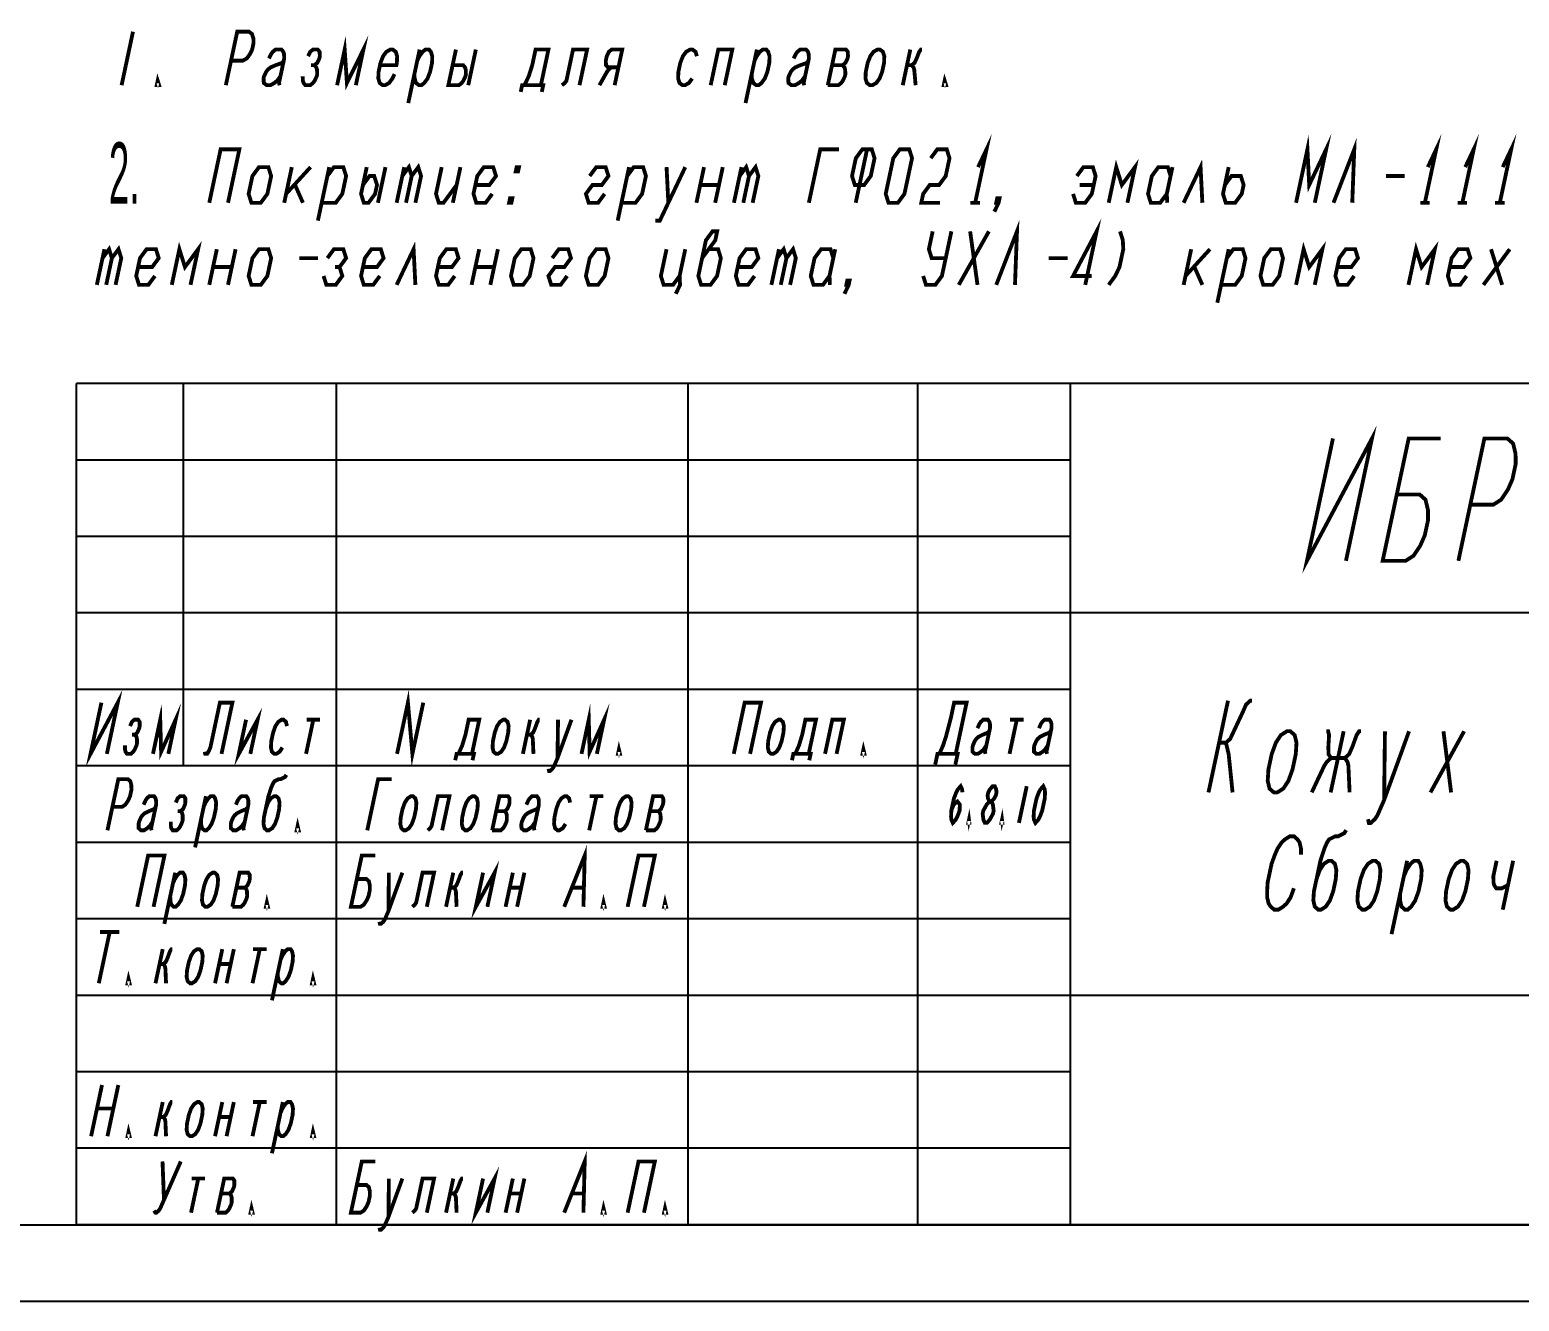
# Model space of a CAD drawing. Header units: millimetres. Extents: x 0 to 594, y 0 to 420.
# Drawn here: x 401 to 498.3, y 0 to 83.1 of the extents above; entities that cross this region are included whole.
import ezdxf

# ---------------------------------------------------------------- set-up
doc = ezdxf.new("R2010")
doc.units = ezdxf.units.MM
doc.header["$LTSCALE"] = 32.67
doc.layers.get('0').update_dxf_attribs({"linetype": 'CONTINUOUS'})
doc.styles.get("Standard").update_dxf_attribs({"font": 'txt', "width": 0.7})

msp = doc.modelspace()

# ---------------------------------------------------------------- linework, layer by layer
at = {"color": 7, "linetype": 'Continuous'}
for p, q in [((589, 60), (404, 60)), ((404, 5), (404, 60)), ((411, 35), (411, 60)), ((421, 5), (421, 60)), ((444, 5), (444, 60)), ((459, 5), (459, 60)), ((469, 5), (469, 60)), ((469, 55), (404, 55)), ((469, 50), (404, 50)), ((589, 45), (404, 45)), ((469, 40), (404, 40)), ((469, 35), (404, 35)), ((469, 30), (404, 30)), ((469, 25), (404, 25)), ((589, 20), (404, 20)), ((469, 15), (404, 15)), ((469, 10), (404, 10)), ((20, 5), (589, 5)), ((589, 5), (404, 5)), ((0, 0), (594, 0))]:
    msp.add_line(p, q, dxfattribs=at)
at = {"color": 2, "linetype": 'Continuous', "const_width": 0.25}
for points in [[(407.7006, 83.0072), (406.9566, 79.5072)], [(414.1116, 81.1113), (414.8773, 81.1113), (415.1379, 81.2572), (415.3531, 81.5488), (415.4917, 81.8405), (415.5846, 82.278), (415.5701, 82.5697), (415.4789, 82.8613), (415.2802, 83.0072), (414.5146, 83.0072), (413.7707, 79.5072)], [(421.0441, 79.5072), (421.5401, 81.8405), (421.6876, 79.653), (422.7651, 81.8405), (422.2691, 79.5072)], [(416.5926, 81.2572), (416.7312, 81.5488), (416.8388, 81.6947), (417.0229, 81.8405), (417.4057, 81.8405), (417.5278, 81.6947), (417.5734, 81.5488), (417.5879, 81.2572), (417.247, 79.653), (417.2925, 79.5072)], [(419.1502, 81.403), (419.2888, 81.6947), (419.4729, 81.8405), (419.7792, 81.8405), (419.9013, 81.6947), (419.9158, 81.403), (419.8848, 81.2572), (419.7463, 80.9655), (419.5622, 80.8197), (419.3325, 80.8197)], [(424.7975, 80.2363), (424.659, 79.9447), (424.4439, 79.653), (424.1832, 79.5072), (424.03, 79.5072), (423.8314, 79.653), (423.7402, 79.9447), (423.7566, 80.3822), (423.8806, 80.9655), (424.0502, 81.403), (424.2653, 81.6947), (424.526, 81.8405), (424.6791, 81.8405), (424.8778, 81.6947), (424.969, 81.403), (424.9525, 80.9655), (424.9215, 80.8197), (423.8496, 80.8197)], [(426.4401, 81.8405), (425.6961, 78.3405)], [(426.2851, 81.1113), (426.4237, 81.403), (426.6388, 81.6947), (426.8229, 81.8405), (427.0526, 81.8405), (427.1747, 81.6947), (427.2658, 81.403), (427.2494, 80.9655), (427.1254, 80.3822), (426.9558, 79.9447), (426.7407, 79.653), (426.5566, 79.5072), (426.4035, 79.5072), (426.2048, 79.653), (426.1137, 79.9447), (426.0991, 80.2363)], [(428.8135, 81.8405), (428.3175, 79.5072), (429.0066, 79.5072), (429.1907, 79.653), (429.2983, 79.7988), (429.4368, 80.0905), (429.4678, 80.2363), (429.4533, 80.528), (429.4077, 80.6738), (429.2856, 80.8197), (428.5965, 80.8197)], [(430.1151, 81.8405), (429.6191, 79.5072)], [(433.2941, 79.5072), (433.4327, 79.7988), (433.5712, 80.0905), (433.8028, 80.8197), (434.0197, 81.8405), (434.8619, 81.8405), (434.366, 79.5072)], [(435.7441, 79.5072), (435.9282, 79.653), (436.0358, 79.7988), (436.0668, 79.9447), (436.4698, 81.8405), (437.3885, 81.8405), (436.8925, 79.5072)], [(439.1894, 79.5072), (439.6854, 81.8405), (438.9963, 81.8405), (438.8122, 81.6947), (438.6736, 81.403), (438.6116, 81.1113), (438.6262, 80.8197), (438.7483, 80.6738), (439.4374, 80.6738)], [(444.5689, 81.403), (444.4778, 81.6947), (444.2792, 81.8405), (444.126, 81.8405), (443.8653, 81.6947), (443.6502, 81.403), (443.4806, 80.9655), (443.3566, 80.3822), (443.3402, 79.9447), (443.4314, 79.653), (443.63, 79.5072), (443.7832, 79.5072), (444.0439, 79.653), (444.259, 79.9447)], [(445.4676, 79.5072), (445.9635, 81.8405), (446.8823, 81.8405), (446.3863, 79.5072)], [(448.4901, 81.8405), (447.7461, 78.3405)], [(448.3351, 81.1113), (448.4736, 81.403), (448.6888, 81.6947), (448.8729, 81.8405), (449.1026, 81.8405), (449.2247, 81.6947), (449.3158, 81.403), (449.2994, 80.9655), (449.1754, 80.3822), (449.0058, 79.9447), (448.7907, 79.653), (448.6066, 79.5072), (448.4535, 79.5072), (448.2548, 79.653), (448.1637, 79.9447), (448.1491, 80.2363)], [(450.8927, 81.2572), (451.0312, 81.5488), (451.1388, 81.6947), (451.3229, 81.8405), (451.7057, 81.8405), (451.8278, 81.6947), (451.8734, 81.5488), (451.888, 81.2572), (451.547, 79.653), (451.5926, 79.5072)], [(453.1238, 79.5072), (453.6198, 81.8405), (454.3088, 81.8405), (454.431, 81.6947), (454.4455, 81.403), (454.4145, 81.2572), (454.276, 80.9655), (454.0918, 80.8197), (453.4028, 80.8197)], [(455.7307, 80.9655), (455.9002, 81.403), (456.1153, 81.6947), (456.376, 81.8405), (456.5291, 81.8405), (456.7278, 81.6947), (456.819, 81.403), (456.8025, 80.9655), (456.6785, 80.3822), (456.509, 79.9447), (456.2938, 79.653), (456.0332, 79.5072), (455.8801, 79.5072), (455.6813, 79.653), (455.5902, 79.9447), (455.6067, 80.3822), (455.7307, 80.9655)], [(458.5197, 81.8405), (458.0238, 79.5072)], [(458.3028, 80.8197), (458.609, 80.8197), (458.7931, 80.9655), (458.9317, 81.2572), (459.1013, 81.6947), (459.2088, 81.8405), (459.2854, 81.8405)], [(417.5569, 81.1113), (417.4494, 80.9655), (417.0356, 80.8197), (416.6984, 80.6738), (416.5142, 80.528), (416.4067, 80.3822), (416.2681, 80.0905), (416.2371, 79.9447), (416.2517, 79.653), (416.4504, 79.5072), (416.6801, 79.5072), (416.9407, 79.653), (417.1249, 79.7988), (417.34, 80.0905)], [(418.7947, 80.0905), (418.8092, 79.7988), (418.8548, 79.653), (418.9769, 79.5072), (419.2832, 79.5072), (419.4673, 79.653), (419.5749, 79.7988), (419.7134, 80.0905), (419.7444, 80.2363), (419.7298, 80.528), (419.6843, 80.6738), (419.5622, 80.8197)], [(451.857, 81.1113), (451.7494, 80.9655), (451.3356, 80.8197), (450.9983, 80.6738), (450.8142, 80.528), (450.7067, 80.3822), (450.5681, 80.0905), (450.5371, 79.9447), (450.5517, 79.653), (450.7504, 79.5072), (450.98, 79.5072), (451.2407, 79.653), (451.4248, 79.7988), (451.64, 80.0905)], [(453.1238, 79.5072), (453.8128, 79.5072), (453.997, 79.653), (454.1046, 79.7988), (454.2431, 80.0905), (454.2741, 80.2363), (454.2595, 80.528), (454.214, 80.6738), (454.0918, 80.8197)], [(458.609, 80.8197), (458.7311, 80.6738), (458.7767, 80.528), (458.866, 79.5072)], [(409.4066, 79.5072), (409.2535, 79.5072), (409.3155, 79.7988), (409.4066, 79.5072)], [(438.1941, 79.5072), (438.6863, 80.3822), (438.7939, 80.528), (438.978, 80.6738)], [(460.8566, 79.5072), (460.7035, 79.5072), (460.7655, 79.7988), (460.8566, 79.5072)], [(433.048, 79.0697), (433.141, 79.5072), (434.5191, 79.5072), (434.4261, 79.0697)], [(462.9484, 74.1532), (463.5026, 75.3199), (462.7587, 71.8199)], [(483.7368, 71.8199), (484.4808, 75.3199), (484.5973, 72.9866), (485.7058, 75.3199), (484.9618, 71.8199)], [(486.1868, 71.8199), (487.5432, 75.3199), (487.4118, 71.8199)], [(492.3484, 74.1532), (492.9026, 75.3199), (492.1587, 71.8199)], [(494.7984, 74.1532), (495.3526, 75.3199), (494.6087, 71.8199)], [(497.2484, 74.1532), (497.8026, 75.3199), (497.0587, 71.8199)], [(412.6868, 71.8199), (413.4308, 75.3199), (414.6558, 75.3199), (413.9118, 71.8199)], [(451.8868, 71.8199), (452.6308, 75.3199), (453.8557, 75.3199)], [(455.387, 75.3199), (454.9568, 74.7366), (454.7088, 73.5699), (454.891, 72.9866), (455.5035, 72.9866), (455.9338, 73.5699), (456.1817, 74.7366), (455.9995, 75.3199), (455.387, 75.3199)], [(455.6932, 75.3199), (454.9493, 71.8199)], [(457.0931, 71.8199), (456.9108, 72.4032), (457.4068, 74.7366), (457.837, 75.3199), (458.4495, 75.3199), (458.6318, 74.7366), (458.1358, 72.4032), (457.7056, 71.8199), (457.0931, 71.8199)], [(459.8568, 74.7366), (460.287, 75.3199), (460.8995, 75.3199), (461.0818, 74.7366), (460.8338, 73.5699), (460.4035, 72.9866), (459.7911, 72.9866), (459.3608, 72.4032), (459.2368, 71.8199), (460.4618, 71.8199)], [(415.2608, 72.4032), (415.443, 71.8199), (416.0555, 71.8199), (416.4858, 72.4032), (416.7338, 73.5699), (416.5515, 74.1532), (415.939, 74.1532), (415.5088, 73.5699), (415.2608, 72.4032)], [(418.0828, 74.1532), (417.5868, 71.8199)], [(417.7108, 72.4032), (419.3078, 74.1532)], [(419.7888, 70.6532), (420.5328, 74.1532)], [(420.0368, 71.8199), (420.9555, 71.8199), (421.3858, 72.4032), (421.6338, 73.5699), (421.4515, 74.1532), (420.839, 74.1532), (420.4088, 73.5699)], [(422.9828, 74.1532), (422.6108, 72.4032), (422.7931, 71.8199), (423.0993, 71.8199), (423.5296, 72.4032), (423.6535, 72.9866), (423.4713, 73.5699), (423.165, 73.5699), (422.7348, 72.9866)], [(424.2078, 74.1532), (423.7118, 71.8199)], [(424.9368, 71.8199), (425.4328, 74.1532)], [(425.3088, 73.5699), (425.739, 74.1532), (425.9213, 73.5699), (425.5493, 71.8199)], [(425.9213, 73.5699), (426.3515, 74.1532), (426.5338, 73.5699), (426.1618, 71.8199)], [(427.8828, 74.1532), (427.5108, 72.4032), (427.693, 71.8199), (427.9993, 71.8199), (428.8598, 72.9866)], [(429.1078, 74.1532), (428.6118, 71.8199)], [(430.0848, 72.9866), (431.0035, 72.9866), (431.4338, 73.5699), (431.2515, 74.1532), (430.639, 74.1532), (430.2088, 73.5699), (429.9608, 72.4032), (430.1431, 71.8199), (430.7556, 71.8199), (431.1858, 72.4032)], [(432.8739, 73.8616), (432.7208, 73.8616), (432.7828, 74.1532), (432.9359, 74.1532), (432.8739, 73.8616)], [(437.5588, 73.5699), (437.989, 74.1532), (438.6015, 74.1532), (438.7838, 73.5699), (438.3535, 72.9866), (437.7411, 72.9866), (437.3108, 72.4032), (437.493, 71.8199), (438.1055, 71.8199), (438.5358, 72.4032)], [(439.3888, 70.6532), (440.1328, 74.1532)], [(439.6368, 71.8199), (440.5556, 71.8199), (440.9858, 72.4032), (441.2338, 73.5699), (441.0515, 74.1532), (440.439, 74.1532), (440.0088, 73.5699)], [(441.8388, 70.6532), (442.1451, 70.6532), (443.8078, 74.1532)], [(442.5828, 74.1532), (442.6993, 71.8199)], [(444.5368, 71.8199), (445.0328, 74.1532)], [(446.2578, 74.1532), (445.7618, 71.8199)], [(446.9868, 71.8199), (447.4828, 74.1532)], [(447.3588, 73.5699), (447.789, 74.1532), (447.9713, 73.5699), (447.5993, 71.8199)], [(447.9713, 73.5699), (448.4015, 74.1532), (448.5838, 73.5699), (448.2118, 71.8199)], [(469.1608, 72.4032), (469.3431, 71.8199), (469.9556, 71.8199), (470.3858, 72.4032), (470.6338, 73.5699), (470.4515, 74.1532), (469.839, 74.1532), (469.4088, 73.5699)], [(471.4868, 71.8199), (471.9828, 74.1532), (472.3473, 72.9866), (473.2078, 74.1532), (472.7118, 71.8199)], [(475.5338, 73.5699), (475.3515, 74.1532), (474.739, 74.1532), (474.3088, 73.5699), (474.0608, 72.4032), (474.2431, 71.8199), (474.8556, 71.8199), (475.2858, 72.4032)], [(475.6578, 74.1532), (475.2858, 72.4032), (475.3149, 71.8199)], [(476.3868, 71.8199), (477.4953, 74.1532), (477.6118, 71.8199)], [(479.3328, 74.1532), (478.9608, 72.4032), (479.1431, 71.8199), (479.7556, 71.8199), (480.1858, 72.4032), (480.3098, 72.9866), (480.1275, 73.5699), (479.515, 73.5699), (479.0848, 72.9866)], [(418.2941, 72.9866), (418.8118, 71.8199)], [(444.7848, 72.9866), (446.0098, 72.9866)], [(469.591, 72.9866), (470.5098, 72.9866)], [(489.6213, 73.5699), (490.8463, 73.5699)], [(432.4399, 71.8199), (432.2868, 71.8199), (432.3488, 72.1116), (432.5019, 72.1116), (432.4399, 71.8199)], [(464.2899, 71.8199), (464.1368, 71.8199), (464.1988, 72.1116), (464.3519, 72.1116), (464.2899, 71.8199), (464.0128, 71.2365)], [(462.4524, 71.8199), (463.0649, 71.8199)], [(491.8524, 71.8199), (492.4649, 71.8199)], [(494.3024, 71.8199), (494.9149, 71.8199)], [(496.7524, 71.8199), (497.3649, 71.8199)], [(464.1368, 66.4526), (465.4932, 69.9526), (465.3618, 66.4526)], [(469.9556, 66.4526), (470.6995, 69.9526), (469.1608, 67.0359), (470.3858, 67.0359)], [(410.2368, 66.4526), (410.7328, 68.7859), (411.0973, 67.6193), (411.9578, 68.7859), (411.4618, 66.4526)], [(424.9368, 66.4526), (426.0453, 68.7859), (426.1618, 66.4526)], [(444.9088, 68.2026), (445.7692, 69.3693), (445.8933, 69.9526), (445.587, 69.9526), (445.1567, 69.3693), (444.6608, 67.0359), (444.8431, 66.4526), (445.4556, 66.4526), (445.8858, 67.0359), (446.1338, 68.2026), (445.9515, 68.7859), (445.339, 68.7859)], [(459.3608, 67.0359), (459.543, 66.4526), (460.1555, 66.4526), (460.5858, 67.0359), (461.2057, 69.9526)], [(459.9807, 69.9526), (459.7328, 68.7859), (459.915, 68.2026), (460.8338, 68.2026)], [(461.6868, 66.4526), (463.6558, 69.9526)], [(462.4308, 69.9526), (462.9118, 66.4526)], [(472.2307, 69.9526), (472.413, 69.3693), (472.4422, 68.7859), (472.1942, 67.6193), (471.9171, 67.0359), (471.4868, 66.4526)], [(483.7368, 66.4526), (484.2328, 68.7859), (484.5973, 67.6193), (485.4578, 68.7859), (484.9618, 66.4526)], [(491.0868, 66.4526), (491.5828, 68.7859), (491.9473, 67.6193), (492.8078, 68.7859), (492.3118, 66.4526)], [(405.3368, 66.4526), (405.8328, 68.7859)], [(405.7088, 68.2026), (406.139, 68.7859), (406.3213, 68.2026), (405.9493, 66.4526)], [(406.3213, 68.2026), (406.7515, 68.7859), (406.9338, 68.2026), (406.5618, 66.4526)], [(408.0348, 67.6193), (408.9535, 67.6193), (409.3838, 68.2026), (409.2015, 68.7859), (408.589, 68.7859), (408.1588, 68.2026), (407.9108, 67.0359), (408.0931, 66.4526), (408.7056, 66.4526), (409.1358, 67.0359)], [(412.6868, 66.4526), (413.1828, 68.7859)], [(414.4078, 68.7859), (413.9118, 66.4526)], [(415.2608, 67.0359), (415.443, 66.4526), (416.0555, 66.4526), (416.4858, 67.0359), (416.7338, 68.2026), (416.5515, 68.7859), (415.939, 68.7859), (415.5088, 68.2026), (415.2608, 67.0359)], [(418.5713, 68.2026), (419.7963, 68.2026)], [(420.1608, 67.0359), (420.3431, 66.4526), (420.9555, 66.4526), (421.3858, 67.0359), (421.2036, 67.6193), (421.6338, 68.2026), (421.4515, 68.7859), (420.839, 68.7859), (420.4088, 68.2026)], [(422.7348, 67.6193), (423.6535, 67.6193), (424.0838, 68.2026), (423.9015, 68.7859), (423.289, 68.7859), (422.8588, 68.2026), (422.6108, 67.0359), (422.7931, 66.4526), (423.4056, 66.4526), (423.8358, 67.0359)], [(427.6348, 67.6193), (428.5535, 67.6193), (428.9838, 68.2026), (428.8015, 68.7859), (428.189, 68.7859), (427.7588, 68.2026), (427.5108, 67.0359), (427.693, 66.4526), (428.3056, 66.4526), (428.7358, 67.0359)], [(429.8368, 66.4526), (430.3328, 68.7859)], [(431.5578, 68.7859), (431.0618, 66.4526)], [(432.4108, 67.0359), (432.593, 66.4526), (433.2055, 66.4526), (433.6358, 67.0359), (433.8838, 68.2026), (433.7015, 68.7859), (433.089, 68.7859), (432.6588, 68.2026), (432.4108, 67.0359)], [(435.1088, 68.2026), (435.539, 68.7859), (436.1515, 68.7859), (436.3338, 68.2026), (435.9035, 67.6193), (435.291, 67.6193), (434.8608, 67.0359), (435.0431, 66.4526), (435.6556, 66.4526), (436.0858, 67.0359)], [(437.3108, 67.0359), (437.493, 66.4526), (438.1055, 66.4526), (438.5358, 67.0359), (438.7838, 68.2026), (438.6015, 68.7859), (437.989, 68.7859), (437.5588, 68.2026), (437.3108, 67.0359)], [(442.5828, 68.7859), (442.2108, 67.0359), (442.3931, 66.4526), (443.0055, 66.4526), (443.4358, 67.0359), (443.4649, 66.4526), (443.1878, 65.8693)], [(443.8078, 68.7859), (443.4358, 67.0359)], [(447.2348, 67.6193), (448.1535, 67.6193), (448.5838, 68.2026), (448.4015, 68.7859), (447.789, 68.7859), (447.3588, 68.2026), (447.1108, 67.0359), (447.2931, 66.4526), (447.9056, 66.4526), (448.3358, 67.0359)], [(449.4368, 66.4526), (449.9328, 68.7859)], [(449.8088, 68.2026), (450.239, 68.7859), (450.4213, 68.2026), (450.0493, 66.4526)], [(450.4213, 68.2026), (450.8515, 68.7859), (451.0338, 68.2026), (450.6618, 66.4526)], [(453.4838, 68.2026), (453.3015, 68.7859), (452.689, 68.7859), (452.2588, 68.2026), (452.0108, 67.0359), (452.1931, 66.4526), (452.8056, 66.4526), (453.2358, 67.0359)], [(453.6078, 68.7859), (453.2358, 67.0359), (453.2649, 66.4526)], [(467.5713, 68.2026), (468.7963, 68.2026)], [(476.8828, 68.7859), (476.3868, 66.4526)], [(476.5108, 67.0359), (478.1078, 68.7859)], [(478.5888, 65.2859), (479.3328, 68.7859)], [(478.8368, 66.4526), (479.7556, 66.4526), (480.1858, 67.0359), (480.4338, 68.2026), (480.2515, 68.7859), (479.639, 68.7859), (479.2088, 68.2026)], [(481.4108, 67.0359), (481.593, 66.4526), (482.2055, 66.4526), (482.6358, 67.0359), (482.8838, 68.2026), (482.7015, 68.7859), (482.089, 68.7859), (481.6588, 68.2026), (481.4108, 67.0359)], [(486.4348, 67.6193), (487.3536, 67.6193), (487.7838, 68.2026), (487.6015, 68.7859), (486.989, 68.7859), (486.5588, 68.2026), (486.3108, 67.0359), (486.4931, 66.4526), (487.1055, 66.4526), (487.5358, 67.0359)], [(493.7848, 67.6193), (494.7035, 67.6193), (495.1338, 68.2026), (494.9515, 68.7859), (494.339, 68.7859), (493.9088, 68.2026), (493.6608, 67.0359), (493.843, 66.4526), (494.4556, 66.4526), (494.8858, 67.0359)], [(495.9868, 66.4526), (497.7078, 68.7859)], [(496.4828, 68.7859), (497.2118, 66.4526)], [(412.9348, 67.6193), (414.1598, 67.6193)], [(420.8973, 67.6193), (421.2036, 67.6193)], [(430.0848, 67.6193), (431.3098, 67.6193)], [(477.0942, 67.6193), (477.6118, 66.4526)], [(454.4899, 66.4526), (454.3368, 66.4526), (454.3988, 66.7443), (454.5519, 66.7443), (454.4899, 66.4526), (454.2128, 65.8693)], [(486.1505, 56.4106), (484.45, 48.4106), (488.7004, 56.4106), (487, 48.4106)], [(490.3211, 52.744), (491.8211, 52.744), (492.2002, 52.4106), (492.3585, 51.744), (492.3668, 51.0773), (492.1543, 50.0773), (491.8626, 49.4106), (491.4209, 48.744), (490.9, 48.4106), (489.4, 48.4106), (491.1004, 56.4106), (493.2004, 56.4106)], [(495.1294, 52.0773), (496.6294, 52.0773), (497.1502, 52.4106), (497.5919, 53.0773), (497.8836, 53.744), (498.0962, 54.744), (498.0879, 55.4106), (497.9296, 56.0773), (497.5504, 56.4106), (496.0504, 56.4106), (494.35, 48.4106)], [(405.6367, 39.1376), (404.9247, 35.7876), (406.7046, 39.1376), (405.9925, 35.7876)], [(424.9625, 35.7876), (425.6746, 39.1376), (425.9675, 35.7876), (426.6795, 39.1376)], [(409.0075, 35.7876), (409.4822, 38.0209), (409.5397, 35.9272), (410.4872, 38.0209), (410.0125, 35.7876)], [(412.3865, 35.9272), (412.4197, 35.7876), (412.5453, 35.7876), (412.6378, 35.9272), (412.76, 36.2063), (413.383, 39.1376), (414.1996, 39.1376), (413.4875, 35.7876)], [(437.0225, 35.7876), (437.4972, 38.0209), (437.5547, 35.9272), (438.5022, 38.0209), (438.0275, 35.7876)], [(446.9775, 35.7876), (447.6896, 39.1376), (448.7574, 39.1376), (448.0453, 35.7876)], [(460.4197, 35.7876), (460.664, 36.3459), (460.8455, 36.9042), (461.1753, 38.1605), (461.383, 39.1376), (462.1996, 39.1376), (461.4875, 35.7876)], [(479.2878, 39.2668), (478.0125, 33.2668)], [(478.7033, 36.5168), (479.1533, 36.5168), (479.4315, 36.7668), (480.2534, 38.5168), (480.4722, 39.0168), (480.7503, 39.2668), (480.8628, 39.2668)], [(407.5088, 37.6022), (407.631, 37.8813), (407.7863, 38.0209), (408.0375, 38.0209), (408.1335, 37.8813), (408.137, 37.6022), (408.1073, 37.4626), (407.9851, 37.1834), (407.8298, 37.0438), (407.6414, 37.0438)], [(415.0928, 38.0209), (414.6181, 35.7876), (415.8466, 38.0209), (415.3719, 35.7876)], [(417.7676, 37.6022), (417.7013, 37.8813), (417.5425, 38.0209), (417.4169, 38.0209), (417.1988, 37.8813), (417.0138, 37.6022), (416.862, 37.1834), (416.7433, 36.6251), (416.7171, 36.2063), (416.7834, 35.9272), (416.9422, 35.7876), (417.0678, 35.7876), (417.2859, 35.9272), (417.4709, 36.2063)], [(419.4897, 38.0209), (419.015, 35.7876)], [(419.05, 38.0209), (419.9294, 38.0209)], [(428.9825, 35.7876), (429.1046, 36.0667), (429.2268, 36.3459), (429.438, 37.0438), (429.6456, 38.0209), (430.3366, 38.0209), (429.8619, 35.7876)], [(431.352, 37.1834), (431.5038, 37.6022), (431.6888, 37.8813), (431.9069, 38.0209), (432.0325, 38.0209), (432.1913, 37.8813), (432.2576, 37.6022), (432.2314, 37.1834), (432.1127, 36.6251), (431.9609, 36.2063), (431.7759, 35.9272), (431.5578, 35.7876), (431.4322, 35.7876), (431.2734, 35.9272), (431.2071, 36.2063), (431.2333, 36.6251), (431.352, 37.1834)], [(433.6656, 38.0209), (433.1909, 35.7876)], [(433.458, 37.0438), (433.5836, 37.0438), (433.7092, 37.0438), (433.8645, 37.1834), (433.9866, 37.4626), (434.1385, 37.8813), (434.231, 38.0209), (434.2938, 38.0209)], [(434.8676, 34.8105), (434.9008, 34.6709), (434.9636, 34.6709), (435.1189, 34.8105), (435.2114, 34.9501), (435.4557, 35.5084), (436.3666, 38.0209)], [(435.4872, 38.0209), (435.4557, 35.5084)], [(449.347, 37.1834), (449.4988, 37.6022), (449.6838, 37.8813), (449.9019, 38.0209), (450.0275, 38.0209), (450.1863, 37.8813), (450.2526, 37.6022), (450.2264, 37.1834), (450.1077, 36.6251), (449.9559, 36.2063), (449.7709, 35.9272), (449.5528, 35.7876), (449.4272, 35.7876), (449.2684, 35.9272), (449.2021, 36.2063), (449.2283, 36.6251), (449.347, 37.1834)], [(450.9975, 35.7876), (451.1197, 36.0667), (451.2418, 36.3459), (451.453, 37.0438), (451.6606, 38.0209), (452.3516, 38.0209), (451.8769, 35.7876)], [(452.9447, 35.7876), (453.4194, 38.0209), (454.1731, 38.0209), (453.6984, 35.7876)], [(462.9113, 37.4626), (463.0335, 37.7417), (463.126, 37.8813), (463.2813, 38.0209), (463.5953, 38.0209), (463.6913, 37.8813), (463.7244, 37.7417), (463.7279, 37.4626), (463.4015, 35.9272), (463.4347, 35.7876)], [(465.4797, 38.0209), (465.005, 35.7876)], [(465.04, 38.0209), (465.9194, 38.0209)], [(466.9313, 37.4626), (467.0535, 37.7417), (467.146, 37.8813), (467.3013, 38.0209), (467.6153, 38.0209), (467.7113, 37.8813), (467.7444, 37.7417), (467.7479, 37.4626), (467.4216, 35.9272), (467.4547, 35.7876)], [(407.179, 36.3459), (407.1825, 36.0667), (407.2156, 35.9272), (407.3116, 35.7876), (407.5628, 35.7876), (407.7181, 35.9272), (407.8106, 36.0667), (407.9327, 36.3459), (407.9624, 36.4855), (407.9589, 36.7647), (407.9258, 36.9042), (407.8298, 37.0438)], [(433.7092, 37.0438), (433.8052, 36.9042), (433.8383, 36.7647), (433.8819, 35.7876)], [(463.6982, 37.323), (463.6058, 37.1834), (463.262, 37.0438), (462.9811, 36.9042), (462.8258, 36.7647), (462.7333, 36.6251), (462.6112, 36.3459), (462.5815, 36.2063), (462.585, 35.9272), (462.7438, 35.7876), (462.9322, 35.7876), (463.1503, 35.9272), (463.3056, 36.0667), (463.4905, 36.3459)], [(467.7182, 37.323), (467.6257, 37.1834), (467.282, 37.0438), (467.0011, 36.9042), (466.8458, 36.7647), (466.7533, 36.6251), (466.6312, 36.3459), (466.6015, 36.2063), (466.605, 35.9272), (466.7637, 35.7876), (466.9522, 35.7876), (467.1703, 35.9272), (467.3256, 36.0667), (467.5106, 36.3459)], [(482.1439, 35.7668), (482.4158, 36.5168), (482.7471, 37.0168), (483.1377, 37.2668), (483.3627, 37.2668), (483.6471, 37.0168), (483.7658, 36.5168), (483.7189, 35.7668), (483.5063, 34.7668), (483.2344, 34.0168), (482.9031, 33.5168), (482.5125, 33.2668), (482.2875, 33.2668), (482.0032, 33.5168), (481.8844, 34.0168), (481.9313, 34.7668), (482.1439, 35.7668)], [(485.7252, 37.2668), (485.8377, 37.2668), (485.8971, 37.0168), (485.8502, 36.2668), (485.8564, 35.7668), (486.0282, 35.5168), (486.9282, 35.5168), (487.2064, 35.7668), (487.4252, 36.2668), (487.6971, 37.0168), (487.8627, 37.2668), (487.9752, 37.2668)], [(486.8502, 37.2668), (486.372, 35.0168), (486, 33.2668)], [(488.4405, 31.5168), (488.4999, 31.2668), (488.6124, 31.2668), (488.8905, 31.5168), (489.0562, 31.7668), (489.4937, 32.7668), (491.1252, 37.2668)], [(489.5502, 37.2668), (489.4937, 32.7668)], [(492.525, 33.2668), (494.7252, 37.2668)], [(493.3752, 37.2668), (493.875, 33.2668)], [(439.535, 35.7876), (439.4094, 35.7876), (439.4687, 36.0667), (439.535, 35.7876)], [(455.52, 35.7876), (455.3944, 35.7876), (455.4537, 36.0667), (455.52, 35.7876)], [(479.1533, 36.5168), (479.2127, 36.2668), (479.3314, 35.7668), (479.5875, 33.2668)], [(428.7679, 35.3688), (428.8569, 35.7876), (429.9875, 35.7876), (429.8985, 35.3688)], [(450.7829, 35.3688), (450.8719, 35.7876), (452.0025, 35.7876), (451.9135, 35.3688)], [(460.1457, 35.0897), (460.2941, 35.7876), (461.6131, 35.7876), (461.4648, 35.0897)], [(484.7625, 33.2668), (485.5845, 35.0168), (485.7501, 35.2668), (486.0282, 35.5168)], [(486.9282, 35.5168), (487.1001, 35.2668), (487.1595, 35.0168), (487.2375, 33.2668)], [(406.3567, 32.323), (406.9848, 32.323), (407.2029, 32.4626), (407.3879, 32.7417), (407.51, 33.0209), (407.599, 33.4397), (407.5956, 33.7188), (407.5293, 33.998), (407.3705, 34.1376), (406.7424, 34.1376), (406.0303, 30.7876)], [(416.377, 32.1834), (416.5288, 32.6022), (416.7138, 32.8813), (416.9319, 33.0209), (417.0575, 33.0209), (417.2163, 32.8813), (417.2826, 32.6022), (417.2564, 32.1834), (417.1377, 31.6251), (416.9859, 31.2063), (416.8009, 30.9272), (416.5828, 30.7876), (416.4572, 30.7876), (416.2984, 30.9272), (416.2321, 31.2063), (416.2583, 31.6251), (416.377, 32.1834), (416.555, 33.0209), (416.7365, 33.5792), (416.8587, 33.8584), (416.9511, 33.998), (417.2321, 34.1376), (417.3577, 34.1376), (417.6386, 34.2772), (417.7311, 34.4167)], [(423.0153, 30.7876), (423.7274, 34.1376), (424.6067, 34.1376)], [(408.3964, 32.4626), (408.5185, 32.7417), (408.611, 32.8813), (408.7663, 33.0209), (409.0803, 33.0209), (409.1763, 32.8813), (409.2094, 32.7417), (409.2129, 32.4626), (408.8866, 30.9272), (408.9197, 30.7876)], [(410.4988, 32.6022), (410.621, 32.8813), (410.7763, 33.0209), (411.0275, 33.0209), (411.1235, 32.8813), (411.127, 32.6022), (411.0973, 32.4626), (410.9751, 32.1834), (410.8198, 32.0438), (410.6314, 32.0438)], [(412.4722, 33.0209), (411.7602, 29.6709)], [(412.3238, 32.323), (412.446, 32.6022), (412.631, 32.8813), (412.7863, 33.0209), (412.9747, 33.0209), (413.0707, 32.8813), (413.1369, 32.6022), (413.1108, 32.1834), (412.9921, 31.6251), (412.8403, 31.2063), (412.6553, 30.9272), (412.5, 30.7876), (412.3744, 30.7876), (412.2156, 30.9272), (412.1493, 31.2063), (412.1458, 31.4855)], [(414.4263, 32.4626), (414.5485, 32.7417), (414.641, 32.8813), (414.7963, 33.0209), (415.1103, 33.0209), (415.2063, 32.8813), (415.2394, 32.7417), (415.2429, 32.4626), (414.9165, 30.9272), (414.9497, 30.7876)], [(425.322, 32.1834), (425.4738, 32.6022), (425.6588, 32.8813), (425.8769, 33.0209), (426.0025, 33.0209), (426.1613, 32.8813), (426.2276, 32.6022), (426.2014, 32.1834), (426.0827, 31.6251), (425.9309, 31.2063), (425.7459, 30.9272), (425.5278, 30.7876), (425.4022, 30.7876), (425.2434, 30.9272), (425.1771, 31.2063), (425.2033, 31.6251), (425.322, 32.1834)], [(426.9725, 30.7876), (427.1278, 30.9272), (427.2203, 31.0667), (427.2499, 31.2063), (427.6357, 33.0209), (428.3894, 33.0209), (427.9147, 30.7876)], [(429.342, 32.1834), (429.4938, 32.6022), (429.6788, 32.8813), (429.8969, 33.0209), (430.0225, 33.0209), (430.1813, 32.8813), (430.2476, 32.6022), (430.2214, 32.1834), (430.1027, 31.6251), (429.9509, 31.2063), (429.7659, 30.9272), (429.5478, 30.7876), (429.4222, 30.7876), (429.2634, 30.9272), (429.1971, 31.2063), (429.2233, 31.6251), (429.342, 32.1834)], [(431.181, 30.7876), (431.6556, 33.0209), (432.221, 33.0209), (432.3169, 32.8813), (432.3204, 32.6022), (432.2907, 32.4626), (432.1686, 32.1834), (432.0133, 32.0438), (431.448, 32.0438)], [(433.4214, 32.4626), (433.5435, 32.7417), (433.636, 32.8813), (433.7913, 33.0209), (434.1053, 33.0209), (434.2013, 32.8813), (434.2344, 32.7417), (434.2379, 32.4626), (433.9116, 30.9272), (433.9447, 30.7876)], [(436.2776, 32.6022), (436.2113, 32.8813), (436.0525, 33.0209), (435.9269, 33.0209), (435.7088, 32.8813), (435.5238, 32.6022), (435.372, 32.1834), (435.2533, 31.6251), (435.2271, 31.2063), (435.2934, 30.9272), (435.4522, 30.7876), (435.5778, 30.7876), (435.7959, 30.9272), (435.9809, 31.2063)], [(437.9997, 33.0209), (437.525, 30.7876)], [(437.56, 33.0209), (438.4394, 33.0209)], [(439.392, 32.1834), (439.5438, 32.6022), (439.7288, 32.8813), (439.9469, 33.0209), (440.0725, 33.0209), (440.2313, 32.8813), (440.2976, 32.6022), (440.2714, 32.1834), (440.1527, 31.6251), (440.0009, 31.2063), (439.8159, 30.9272), (439.5978, 30.7876), (439.4722, 30.7876), (439.3134, 30.9272), (439.2471, 31.2063), (439.2733, 31.6251), (439.392, 32.1834)], [(441.231, 30.7876), (441.7056, 33.0209), (442.271, 33.0209), (442.3669, 32.8813), (442.3704, 32.6022), (442.3407, 32.4626), (442.2186, 32.1834), (442.0633, 32.0438), (441.498, 32.0438)], [(461.2, 32.0732), (461.3526, 32.4732), (461.5976, 32.6732), (461.7576, 32.4732), (461.74, 32.0732), (461.5875, 31.6732), (461.4775, 31.4732), (461.3, 31.2732), (461.2075, 31.4732), (461.1825, 31.6732), (461.2, 32.0732), (461.3701, 32.8732), (461.5226, 33.2732), (461.6326, 33.4732), (461.8101, 33.6732), (461.9026, 33.4732), (461.9276, 33.2732)], [(463.6901, 32.6732), (463.5976, 32.8732), (463.5726, 33.0732), (463.6151, 33.2732), (463.7251, 33.4732), (463.9027, 33.6732), (464.0376, 33.6732), (464.1301, 33.4732), (464.1551, 33.2732), (464.1126, 33.0732), (464.0026, 32.8732), (463.8251, 32.6732)], [(466.1302, 33.6732), (465.62, 31.2732)], [(466.7, 31.2732), (466.6075, 31.4732), (466.5825, 31.6732), (466.6001, 32.0732), (466.7701, 32.8732), (466.9226, 33.2732), (467.0326, 33.4732), (467.2101, 33.6732), (467.3026, 33.4732), (467.3276, 33.2732), (467.3101, 32.8732), (467.14, 32.0732), (466.9875, 31.6732), (466.8775, 31.4732), (466.7, 31.2732)], [(409.1832, 32.323), (409.0907, 32.1834), (408.747, 32.0438), (408.4661, 31.9042), (408.3108, 31.7647), (408.2183, 31.6251), (408.0962, 31.3459), (408.0665, 31.2063), (408.07, 30.9272), (408.2287, 30.7876), (408.4172, 30.7876), (408.6353, 30.9272), (408.7906, 31.0667), (408.9756, 31.3459)], [(410.169, 31.3459), (410.1725, 31.0667), (410.2056, 30.9272), (410.3015, 30.7876), (410.5528, 30.7876), (410.7081, 30.9272), (410.8006, 31.0667), (410.9227, 31.3459), (410.9524, 31.4855), (410.949, 31.7647), (410.9158, 31.9042), (410.8198, 32.0438)], [(415.2133, 32.323), (415.1208, 32.1834), (414.777, 32.0438), (414.4961, 31.9042), (414.3408, 31.7647), (414.2483, 31.6251), (414.1262, 31.3459), (414.0965, 31.2063), (414.1, 30.9272), (414.2587, 30.7876), (414.4472, 30.7876), (414.6653, 30.9272), (414.8206, 31.0667), (415.0055, 31.3459)], [(431.181, 30.7876), (431.7462, 30.7876), (431.9016, 30.9272), (431.994, 31.0667), (432.1162, 31.3459), (432.1458, 31.4855), (432.1424, 31.7647), (432.1092, 31.9042), (432.0133, 32.0438)], [(434.2082, 32.323), (434.1157, 32.1834), (433.772, 32.0438), (433.4911, 31.9042), (433.3358, 31.7647), (433.2433, 31.6251), (433.1212, 31.3459), (433.0915, 31.2063), (433.095, 30.9272), (433.2538, 30.7876), (433.4422, 30.7876), (433.6603, 30.9272), (433.8156, 31.0667), (434.0006, 31.3459)], [(441.231, 30.7876), (441.7962, 30.7876), (441.9516, 30.9272), (442.044, 31.0667), (442.1662, 31.3459), (442.1958, 31.4855), (442.1924, 31.7647), (442.1592, 31.9042), (442.0633, 32.0438)], [(462.38, 31.2732), (462.3125, 31.2732), (462.355, 31.4732), (462.38, 31.2732)], [(463.3925, 31.2732), (463.3, 31.4732), (463.275, 31.6732), (463.25, 31.8732), (463.2926, 32.0732), (463.4026, 32.2732), (463.5126, 32.4732), (463.6901, 32.6732), (463.8251, 32.6732), (463.9176, 32.4732), (463.9426, 32.2732), (463.9675, 32.0732), (463.925, 31.8732), (463.815, 31.6732), (463.705, 31.4732), (463.5275, 31.2732), (463.3925, 31.2732)], [(464.54, 31.2732), (464.4725, 31.2732), (464.515, 31.4732), (464.54, 31.2732)], [(418.53, 30.7876), (418.4044, 30.7876), (418.4637, 31.0667), (418.53, 30.7876)], [(484.0652, 29.1992), (484.0602, 29.5992), (483.9652, 29.9992), (483.8278, 30.1992), (483.6003, 30.3992), (483.3303, 30.3992), (483.0177, 30.1992), (482.7953, 29.9992), (482.5302, 29.5992), (482.3552, 29.1992), (482.1377, 28.5992), (481.8826, 27.3992), (481.8451, 26.7992), (481.8501, 26.3992), (481.945, 25.9992), (482.0825, 25.7992), (482.31, 25.5992), (482.58, 25.5992), (482.8925, 25.7992), (483.115, 25.9992), (483.38, 26.3992), (483.5976, 26.9992)], [(485.0751, 27.5992), (485.2926, 28.1992), (485.5577, 28.5992), (485.8702, 28.7992), (486.0502, 28.7992), (486.2777, 28.5992), (486.3726, 28.1992), (486.3351, 27.5992), (486.1651, 26.7992), (485.9475, 26.1992), (485.6825, 25.7992), (485.37, 25.5992), (485.19, 25.5992), (484.9625, 25.7992), (484.8675, 26.1992), (484.9051, 26.7992), (485.0751, 27.5992), (485.3302, 28.7992), (485.5902, 29.5992), (485.7653, 29.9992), (485.8978, 30.1992), (486.3003, 30.3992), (486.4803, 30.3992), (486.8828, 30.5992), (487.0153, 30.7992)], [(407.9775, 25.7876), (408.6895, 29.1376), (409.7574, 29.1376), (409.0453, 25.7876)], [(422.3332, 27.6022), (422.9613, 27.6022), (423.1201, 27.4626), (423.1864, 27.1834), (423.1899, 26.9042), (423.1009, 26.4855), (422.9787, 26.2063), (422.7937, 25.9272), (422.5756, 25.7876), (421.9475, 25.7876), (422.6596, 29.1376), (423.5389, 29.1376)], [(435.8919, 25.7876), (437.2321, 29.1376), (437.1481, 25.7876)], [(440.0375, 25.7876), (440.7496, 29.1376), (441.8174, 29.1376), (441.1053, 25.7876)], [(430.5878, 28.0209), (430.1131, 25.7876), (431.3416, 28.0209), (430.8669, 25.7876)], [(487.9551, 27.5992), (488.1726, 28.1992), (488.4377, 28.5992), (488.7502, 28.7992), (488.9302, 28.7992), (489.1577, 28.5992), (489.2526, 28.1992), (489.2151, 27.5992), (489.0451, 26.7992), (488.8275, 26.1992), (488.5625, 25.7992), (488.25, 25.5992), (488.07, 25.5992), (487.8425, 25.7992), (487.7475, 26.1992), (487.7851, 26.7992), (487.9551, 27.5992)], [(491.0002, 28.7992), (489.9799, 23.9992)], [(490.7876, 27.7992), (490.9626, 28.1992), (491.2277, 28.5992), (491.4502, 28.7992), (491.7202, 28.7992), (491.8577, 28.5992), (491.9527, 28.1992), (491.9151, 27.5992), (491.7451, 26.7992), (491.5275, 26.1992), (491.2625, 25.7992), (491.04, 25.5992), (490.86, 25.5992), (490.6325, 25.7992), (490.5375, 26.1992), (490.5326, 26.5992)], [(493.7151, 27.5992), (493.9326, 28.1992), (494.1977, 28.5992), (494.5102, 28.7992), (494.6902, 28.7992), (494.9177, 28.5992), (495.0126, 28.1992), (494.9751, 27.5992), (494.8051, 26.7992), (494.5875, 26.1992), (494.3225, 25.7992), (494.01, 25.5992), (493.83, 25.5992), (493.6025, 25.7992), (493.5075, 26.1992), (493.5451, 26.7992), (493.7151, 27.5992)], [(496.8502, 28.7992), (496.6376, 27.7992), (496.6426, 27.3992), (496.6901, 27.1992), (496.8276, 26.9992), (497.1876, 26.9992), (497.5901, 27.1992)], [(497.9302, 28.7992), (497.25, 25.5992)], [(410.4622, 28.0209), (409.7501, 24.6709)], [(410.3139, 27.323), (410.436, 27.6022), (410.621, 27.8813), (410.7763, 28.0209), (410.9647, 28.0209), (411.0607, 27.8813), (411.127, 27.6022), (411.1008, 27.1834), (410.9821, 26.6251), (410.8303, 26.2063), (410.6453, 25.9272), (410.49, 25.7876), (410.3644, 25.7876), (410.2056, 25.9272), (410.1393, 26.2063), (410.1359, 26.4855)], [(412.357, 27.1834), (412.5088, 27.6022), (412.6938, 27.8813), (412.9119, 28.0209), (413.0375, 28.0209), (413.1963, 27.8813), (413.2626, 27.6022), (413.2364, 27.1834), (413.1177, 26.6251), (412.9659, 26.2063), (412.7809, 25.9272), (412.5628, 25.7876), (412.4372, 25.7876), (412.2784, 25.9272), (412.2121, 26.2063), (412.2383, 26.6251), (412.357, 27.1834)], [(414.1959, 25.7876), (414.6707, 28.0209), (415.2359, 28.0209), (415.3319, 27.8813), (415.3354, 27.6022), (415.3057, 27.4626), (415.1836, 27.1834), (415.0283, 27.0438), (414.463, 27.0438)], [(423.8126, 24.8105), (423.8458, 24.6709), (423.9086, 24.6709), (424.0639, 24.8105), (424.1564, 24.9501), (424.4007, 25.5084), (425.3116, 28.0209)], [(424.4322, 28.0209), (424.4007, 25.5084)], [(425.9675, 25.7876), (426.1228, 25.9272), (426.2153, 26.0667), (426.245, 26.2063), (426.6306, 28.0209), (427.3844, 28.0209), (426.9097, 25.7876)], [(428.6406, 28.0209), (428.1659, 25.7876)], [(428.433, 27.0438), (428.5586, 27.0438), (428.6842, 27.0438), (428.8395, 27.1834), (428.9616, 27.4626), (429.1135, 27.8813), (429.206, 28.0209), (429.2688, 28.0209)], [(432.535, 28.0209), (432.0603, 25.7876)], [(433.2888, 28.0209), (432.8141, 25.7876)], [(414.1959, 25.7876), (414.7613, 25.7876), (414.9165, 25.9272), (415.009, 26.0667), (415.1312, 26.3459), (415.1609, 26.4855), (415.1574, 26.7647), (415.1242, 26.9042), (415.0283, 27.0438)], [(416.52, 25.7876), (416.3944, 25.7876), (416.4537, 26.0667), (416.52, 25.7876)], [(428.6842, 27.0438), (428.7802, 26.9042), (428.8133, 26.7647), (428.8569, 25.7876)], [(432.3273, 27.0438), (433.0811, 27.0438)], [(436.4101, 27.0438), (437.1639, 27.0438)], [(438.53, 25.7876), (438.4044, 25.7876), (438.4637, 26.0667), (438.53, 25.7876)], [(442.55, 25.7876), (442.4244, 25.7876), (442.4837, 26.0667), (442.55, 25.7876)], [(406.177, 24.1376), (405.465, 20.7876)], [(405.5489, 24.1376), (406.8052, 24.1376)], [(409.6457, 23.0209), (409.1709, 20.7876)], [(409.438, 22.0438), (409.5636, 22.0438), (409.6892, 22.0438), (409.8445, 22.1834), (409.9667, 22.4626), (410.1185, 22.8813), (410.2109, 23.0209), (410.2738, 23.0209)], [(411.352, 22.1834), (411.5038, 22.6022), (411.6888, 22.8813), (411.9069, 23.0209), (412.0325, 23.0209), (412.1913, 22.8813), (412.2576, 22.6022), (412.2314, 22.1834), (412.1127, 21.6251), (411.9609, 21.2063), (411.7759, 20.9272), (411.5578, 20.7876), (411.4322, 20.7876), (411.2734, 20.9272), (411.2071, 21.2063), (411.2333, 21.6251), (411.352, 22.1834)], [(413.54, 23.0209), (413.0653, 20.7876)], [(414.2938, 23.0209), (413.8191, 20.7876)], [(415.9897, 23.0209), (415.515, 20.7876)], [(415.55, 23.0209), (416.4294, 23.0209)], [(417.4972, 23.0209), (416.7852, 19.6709)], [(417.3488, 22.323), (417.471, 22.6022), (417.656, 22.8813), (417.8113, 23.0209), (417.9997, 23.0209), (418.0957, 22.8813), (418.162, 22.6022), (418.1358, 22.1834), (418.0171, 21.6251), (417.8653, 21.2063), (417.6803, 20.9272), (417.525, 20.7876), (417.3994, 20.7876), (417.2406, 20.9272), (417.1743, 21.2063), (417.1708, 21.4855)], [(407.475, 20.7876), (407.3494, 20.7876), (407.4087, 21.0667), (407.475, 20.7876)], [(409.6892, 22.0438), (409.7852, 21.9042), (409.8183, 21.7647), (409.8619, 20.7876)], [(413.3323, 22.0438), (414.0861, 22.0438)], [(419.535, 20.7876), (419.4094, 20.7876), (419.4687, 21.0667), (419.535, 20.7876)], [(405.6746, 14.1376), (404.9625, 10.7876)], [(406.7424, 14.1376), (406.0303, 10.7876)], [(405.3482, 12.6022), (406.416, 12.6022)], [(409.6457, 13.0209), (409.1709, 10.7876)], [(409.438, 12.0438), (409.5636, 12.0438), (409.6892, 12.0438), (409.8445, 12.1834), (409.9667, 12.4626), (410.1185, 12.8813), (410.2109, 13.0209), (410.2738, 13.0209)], [(411.352, 12.1834), (411.5038, 12.6022), (411.6888, 12.8813), (411.9069, 13.0209), (412.0325, 13.0209), (412.1913, 12.8813), (412.2576, 12.6022), (412.2314, 12.1834), (412.1127, 11.6251), (411.9609, 11.2063), (411.7759, 10.9272), (411.5578, 10.7876), (411.4322, 10.7876), (411.2734, 10.9272), (411.2071, 11.2063), (411.2333, 11.6251), (411.352, 12.1834)], [(413.54, 13.0209), (413.0653, 10.7876)], [(414.2938, 13.0209), (413.8191, 10.7876)], [(415.9897, 13.0209), (415.515, 10.7876)], [(415.55, 13.0209), (416.4294, 13.0209)], [(417.4972, 13.0209), (416.7852, 9.6709)], [(417.3488, 12.323), (417.471, 12.6022), (417.656, 12.8813), (417.8113, 13.0209), (417.9997, 13.0209), (418.0957, 12.8813), (418.162, 12.6022), (418.1358, 12.1834), (418.0171, 11.6251), (417.8653, 11.2063), (417.6803, 10.9272), (417.525, 10.7876), (417.3994, 10.7876), (417.2406, 10.9272), (417.1743, 11.2063), (417.1708, 11.4855)], [(409.6892, 12.0438), (409.7852, 11.9042), (409.8183, 11.7647), (409.8619, 10.7876)], [(413.3323, 12.0438), (414.0861, 12.0438)], [(407.475, 10.7876), (407.3494, 10.7876), (407.4087, 11.0667), (407.475, 10.7876)], [(419.535, 10.7876), (419.4094, 10.7876), (419.4687, 11.0667), (419.535, 10.7876)], [(435.8919, 5.7876), (437.2321, 9.1376), (437.1481, 5.7876)], [(409.075, 5.9272), (409.1709, 5.7876), (409.2337, 5.7876), (409.389, 5.9272), (409.4815, 6.0667), (410.8252, 9.1376)], [(409.6317, 9.1376), (409.7258, 6.6251)], [(422.3332, 7.6022), (422.9613, 7.6022), (423.1201, 7.4626), (423.1864, 7.1834), (423.1899, 6.9042), (423.1009, 6.4855), (422.9787, 6.2063), (422.7937, 5.9272), (422.5756, 5.7876), (421.9475, 5.7876), (422.6596, 9.1376), (423.5389, 9.1376)], [(430.5878, 8.0209), (430.1131, 5.7876), (431.3416, 8.0209), (430.8669, 5.7876)], [(440.0375, 5.7876), (440.7496, 9.1376), (441.8174, 9.1376), (441.1053, 5.7876)], [(411.9697, 8.0209), (411.495, 5.7876)], [(411.53, 8.0209), (412.4094, 8.0209)], [(413.191, 5.7876), (413.6656, 8.0209), (414.231, 8.0209), (414.3269, 7.8813), (414.3304, 7.6022), (414.3007, 7.4626), (414.1786, 7.1834), (414.0233, 7.0438), (413.458, 7.0438)], [(423.8126, 4.8105), (423.8458, 4.6709), (423.9086, 4.6709), (424.0639, 4.8105), (424.1564, 4.9501), (424.4007, 5.5084), (425.3116, 8.0209)], [(424.4322, 8.0209), (424.4007, 5.5084)], [(425.9675, 5.7876), (426.1228, 5.9272), (426.2153, 6.0667), (426.245, 6.2063), (426.6306, 8.0209), (427.3844, 8.0209), (426.9097, 5.7876)], [(428.6406, 8.0209), (428.1659, 5.7876)], [(428.433, 7.0438), (428.5586, 7.0438), (428.6842, 7.0438), (428.8395, 7.1834), (428.9616, 7.4626), (429.1135, 7.8813), (429.206, 8.0209), (429.2688, 8.0209)], [(432.535, 8.0209), (432.0603, 5.7876)], [(433.2888, 8.0209), (432.8141, 5.7876)], [(413.191, 5.7876), (413.7562, 5.7876), (413.9116, 5.9272), (414.004, 6.0667), (414.1262, 6.3459), (414.1558, 6.4855), (414.1524, 6.7647), (414.1192, 6.9042), (414.0233, 7.0438)], [(428.6842, 7.0438), (428.7802, 6.9042), (428.8133, 6.7647), (428.8569, 5.7876)], [(432.3273, 7.0438), (433.0811, 7.0438)], [(436.4101, 7.0438), (437.1639, 7.0438)], [(415.515, 5.7876), (415.3894, 5.7876), (415.4487, 6.0667), (415.515, 5.7876)], [(438.53, 5.7876), (438.4044, 5.7876), (438.4637, 6.0667), (438.53, 5.7876)], [(442.55, 5.7876), (442.4244, 5.7876), (442.4837, 6.0667), (442.55, 5.7876)]]:
    msp.add_lwpolyline(points, dxfattribs=at)

# ---------------------------------------------------------------- texts
at = {"insert": (406.124, 75.7718), "char_height": 4, "width": 3.63241, "attachment_point": 1}
msp.add_mtext('{\\W0.45;2.}', dxfattribs=at)

doc.saveas('drawing.dxf')
